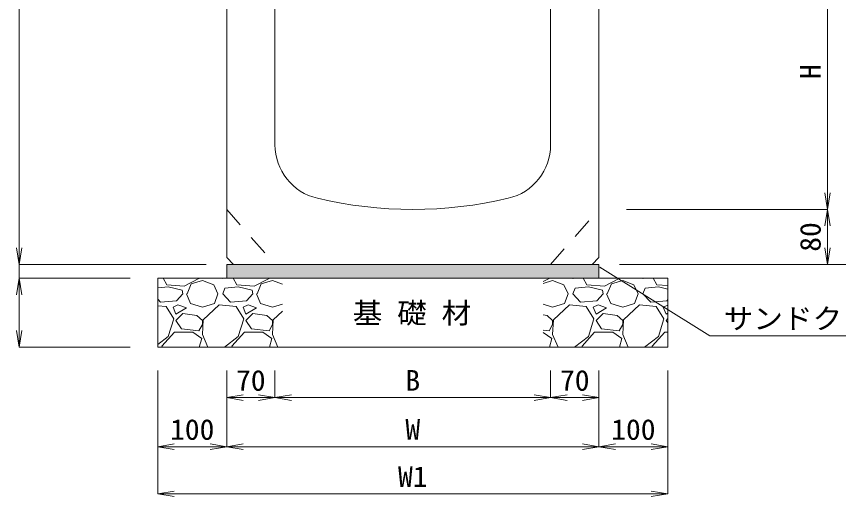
# Model space of a CAD drawing. Units: millimetres at full size. Extents: x 164402 to 209100, y 872507 to 885397.
# Drawn here: x 178368 to 179561, y 875565 to 876263 of the extents above; entities that cross this region are included whole.
import ezdxf
from ezdxf.enums import TextEntityAlignment as Align

# ---------------------------------------------------------------- set-up
doc = ezdxf.new("R2010")
doc.units = ezdxf.units.MM
doc.header["$LTSCALE"] = 40
doc.linetypes.add('USER1', pattern=[1.35, 0.75, -0.6])
for name, color, linetype, lineweight in [('0_2', 7, 'Continuous', 13), ('ハッチング', 7, 'Continuous', 5), ('寸法線', 7, 'Continuous', 13), ('本体', 2, 'Continuous', 13), ('ﾊｯﾁﾝｸﾞ', 7, 'Continuous', 5)]:
    doc.layers.add(name, color=color, linetype=linetype, lineweight=lineweight)
doc.layers.add('文字', color=7, linetype='Continuous')
doc.styles.add('ＭＳ 明朝', font='')
doc.styles.get('ＭＳ 明朝').set_extended_font_data('MS Mincho')

# ---------------------------------------------------------------- blocks, each defined once
blk = doc.blocks.new('open_arrow')
at = {"color": 0, "linetype": 'Continuous', "lineweight": -2}
blk.add_lwpolyline([(7.5, 1.25), (0, 0), (7.5, -1.25)], dxfattribs=at)

msp = doc.modelspace()

# ---------------------------------------------------------------- hatches: boundary and pattern name
at = {"layer": 'ハッチング'}
msp.add_hatch(color=8, dxfattribs=at).paths.add_polyline_path([(178672.91, 875902.29), (178672.91, 875882.29), (179212.91, 875882.29), (179212.91, 875902.29)])

# ---------------------------------------------------------------- linework, layer by layer
at = {"layer": '0_2', "lineweight": 20}
for p, q in [((178572.91, 875882.29), (179312.91, 875882.29)), ((178572.91, 875882.29), (178572.91, 875782.29)), ((179312.91, 875782.29), (179312.91, 875882.29)), ((178572.91, 875782.29), (179312.91, 875782.29))]:
    msp.add_line(p, q, dxfattribs=at)
at = {"layer": '0_2'}
msp.add_lwpolyline([(178672.91, 875902.29), (179212.91, 875902.29), (179212.91, 875882.29), (178672.91, 875882.29)], close=True, dxfattribs=at)
at = {"layer": '寸法線'}
for p, q in [((178371.89, 876452.29), (178371.89, 875902.29)), ((179544.64, 875982.29), (179544.64, 876382.29)), ((179252.91, 875982.29), (179544.64, 875982.29)), ((179252.91, 875982.29), (179544.64, 875982.29)), ((179544.64, 875982.29), (179544.64, 875902.29)), ((178371.89, 875950.29), (178371.89, 875834.29)), ((178642.91, 875902.29), (178371.89, 875902.29)), ((178642.91, 875902.29), (178371.89, 875902.29)), ((179242.91, 875902.29), (179544.64, 875902.29)), ((179242.91, 875902.29), (179624.64, 875902.29)), ((178532.91, 875882.29), (178371.89, 875882.29)), ((178371.89, 875882.29), (178371.89, 875782.29)), ((178532.91, 875882.29), (178371.89, 875882.29)), ((178532.91, 875782.29), (178371.89, 875782.29)), ((178572.91, 875748.31), (178572.91, 875569.23)), ((178572.91, 875748.31), (178572.91, 875637.67)), ((178672.91, 875748.31), (178672.91, 875708.99)), ((178672.91, 875748.31), (178672.91, 875637.67)), ((178672.91, 875748.31), (178672.91, 875637.67)), ((178742.91, 875748.31), (178742.91, 875708.99)), ((178742.91, 875748.31), (178742.91, 875708.99)), ((179142.91, 875748.31), (179142.91, 875708.99)), ((179142.91, 875748.31), (179142.91, 875708.99)), ((179212.91, 875748.31), (179212.91, 875708.99)), ((179212.91, 875748.31), (179212.91, 875637.67)), ((179212.91, 875748.31), (179212.91, 875637.67)), ((179312.91, 875748.31), (179312.91, 875637.67)), ((179312.91, 875748.31), (179312.91, 875569.23)), ((178742.91, 875708.99), (178672.91, 875708.99)), ((178742.91, 875708.99), (179142.91, 875708.99)), ((179142.91, 875708.99), (179212.91, 875708.99)), ((178672.91, 875637.67), (178572.91, 875637.67)), ((178672.91, 875637.67), (179212.91, 875637.67)), ((179212.91, 875637.67), (179312.91, 875637.67)), ((178572.91, 875569.23), (179312.91, 875569.23))]:
    msp.add_line(p, q, dxfattribs=at)
msp.add_lwpolyline([(179214.3, 875898.31), (179373.89, 875798.6), (179739.15, 875798.6)], dxfattribs=at)
at = {"layer": '本体', "lineweight": 20}
for p, q in [((178672.91, 876476.29), (178672.91, 875912.29)), ((179212.91, 875912.29), (179212.91, 876464.5)), ((178742.91, 876302.29), (178742.91, 876076.32)), ((179142.91, 876076.32), (179142.91, 876302.29)), ((178682.91, 875902.29), (178672.91, 875912.29)), ((179202.91, 875902.29), (179212.91, 875912.29)), ((178682.91, 875902.29), (179202.91, 875902.29))]:
    msp.add_line(p, q, dxfattribs=at)
at = {"layer": '本体', "linetype": 'USER1', "lineweight": 9}
for p, q in [((178672.91, 875982.29), (178742.91, 875902.29)), ((179142.91, 875902.29), (179212.91, 875982.29))]:
    msp.add_line(p, q, dxfattribs=at)
at = {"layer": '本体', "lineweight": 20}
for centre, radius, start, end in [((178822.91, 876076.32), 80, 180, 256.65764), ((179062.91, 876076.32), 80, 283.34236, 0), ((178942.91, 876582.29), 600, 256.65764, 283.34236)]:
    msp.add_arc(centre, radius, start, end, dxfattribs=at)
at = {"layer": 'ﾊｯﾁﾝｸﾞ'}
for p, q in [((178585.97, 875872.97), (178580.54, 875882.29)), ((178611.37, 875870.94), (178585.97, 875872.97)), ((178632.71, 875882.12), (178611.37, 875870.94)), ((178615.44, 875859.77), (178621.53, 875873.99)), ((178621.53, 875873.99), (178637.79, 875879.07)), ((178632.76, 875882.29), (178632.71, 875882.12)), ((178637.79, 875879.07), (178654.05, 875872.97)), ((178654.05, 875872.97), (178660.14, 875859.77)), ((178663.73, 875882.29), (178667.25, 875882.12)), ((178667.25, 875882.12), (178667.47, 875882.29)), ((178687.57, 875872.97), (178682.14, 875882.29)), ((178712.97, 875870.94), (178687.57, 875872.97)), ((178734.31, 875882.12), (178712.97, 875870.94)), ((178717.04, 875859.77), (178723.13, 875873.99)), ((178723.13, 875873.99), (178739.39, 875879.07)), ((178734.36, 875882.29), (178734.31, 875882.12)), ((178739.39, 875879.07), (178753.91, 875873.62)), ((179140.71, 875882.12), (179131.91, 875877.51)), ((179131.91, 875874.73), (179145.79, 875879.07)), ((179140.76, 875882.29), (179140.71, 875882.12)), ((179145.79, 875879.07), (179162.05, 875872.97)), ((179162.05, 875872.97), (179168.14, 875859.77)), ((179171.73, 875882.29), (179175.25, 875882.12)), ((179175.25, 875882.12), (179175.47, 875882.29)), ((179195.57, 875872.97), (179190.14, 875882.29)), ((179220.97, 875870.94), (179195.57, 875872.97)), ((179242.31, 875882.12), (179220.97, 875870.94)), ((179225.04, 875859.77), (179231.13, 875873.99)), ((179231.13, 875873.99), (179247.39, 875879.07)), ((179242.36, 875882.29), (179242.31, 875882.12)), ((179247.39, 875879.07), (179263.65, 875872.97)), ((179263.65, 875872.97), (179269.74, 875859.77)), ((179273.33, 875882.29), (179276.85, 875882.12)), ((179276.85, 875882.12), (179277.07, 875882.29)), ((179297.17, 875872.97), (179291.74, 875882.29)), ((179312.91, 875871.71), (179297.17, 875872.97)), ((178588.01, 875869.93), (178572.91, 875868.34)), ((178608.33, 875864.85), (178588.01, 875869.93)), ((178609.34, 875859.77), (178600.2, 875849.61)), ((178609.34, 875859.77), (178608.33, 875864.85)), ((178614.42, 875859.77), (178620.52, 875845.54)), ((178655.06, 875845.54), (178660.14, 875859.77)), ((178667.25, 875859.77), (178670.3, 875867.89)), ((178678.43, 875847.57), (178667.25, 875859.77)), ((178689.61, 875869.93), (178670.3, 875867.89)), ((178709.93, 875864.85), (178689.61, 875869.93)), ((178710.94, 875859.77), (178701.8, 875849.61)), ((178710.94, 875859.77), (178709.93, 875864.85)), ((178716.02, 875859.77), (178722.12, 875845.54)), ((179163.06, 875845.54), (179168.14, 875859.77)), ((179175.25, 875859.77), (179178.3, 875867.89)), ((179186.43, 875847.57), (179175.25, 875859.77)), ((179197.61, 875869.93), (179178.3, 875867.89)), ((179217.93, 875864.85), (179197.61, 875869.93)), ((179218.94, 875859.77), (179209.8, 875849.61)), ((179218.94, 875859.77), (179217.93, 875864.85)), ((179224.02, 875859.77), (179230.12, 875845.54)), ((179264.66, 875845.54), (179269.74, 875859.77)), ((179276.85, 875859.77), (179279.9, 875867.89)), ((179288.03, 875847.57), (179276.85, 875859.77)), ((179299.21, 875869.93), (179279.9, 875867.89)), ((179312.91, 875866.5), (179299.21, 875869.93)), ((178576.83, 875847.57), (178572.91, 875851.85)), ((178600.2, 875849.61), (178576.83, 875847.57)), ((178701.8, 875849.61), (178678.43, 875847.57)), ((179209.8, 875849.61), (179186.43, 875847.57)), ((179311.4, 875849.61), (179288.03, 875847.57)), ((179312.91, 875851.29), (179311.4, 875849.61)), ((178584.96, 875841.48), (178572.91, 875842.48)), ((178596.13, 875823.19), (178584.96, 875841.48)), ((178602.23, 875843.51), (178595.12, 875840.46)), ((178595.12, 875840.46), (178599.18, 875830.3)), ((178599.18, 875830.3), (178614.42, 875839.45)), ((178614.42, 875839.45), (178602.23, 875843.51)), ((178620.52, 875845.54), (178637.79, 875840.46)), ((178637.79, 875840.46), (178655.06, 875845.54)), ((178662.17, 875843.51), (178638.81, 875822.17)), ((178686.56, 875841.48), (178662.17, 875843.51)), ((178697.73, 875823.19), (178686.56, 875841.48)), ((178703.83, 875843.51), (178696.72, 875840.46)), ((178696.72, 875840.46), (178700.78, 875830.3)), ((178700.78, 875830.3), (178716.02, 875839.45)), ((178716.02, 875839.45), (178703.83, 875843.51)), ((178722.12, 875845.54), (178739.39, 875840.46)), ((178739.39, 875840.46), (178753.91, 875844.73)), ((179131.91, 875844.54), (179145.79, 875840.46)), ((179145.79, 875840.46), (179163.06, 875845.54)), ((179170.17, 875843.51), (179146.81, 875822.17)), ((179194.56, 875841.48), (179170.17, 875843.51)), ((179205.73, 875823.19), (179194.56, 875841.48)), ((179211.83, 875843.51), (179204.72, 875840.46)), ((179204.72, 875840.46), (179208.78, 875830.3)), ((179208.78, 875830.3), (179224.02, 875839.45)), ((179224.02, 875839.45), (179211.83, 875843.51)), ((179230.12, 875845.54), (179247.39, 875840.46)), ((179247.39, 875840.46), (179264.66, 875845.54)), ((179271.77, 875843.51), (179248.41, 875822.17)), ((179296.16, 875841.48), (179271.77, 875843.51)), ((179307.33, 875823.19), (179296.16, 875841.48)), ((179312.91, 875843.29), (179306.32, 875840.46)), ((179306.32, 875840.46), (179310.38, 875830.3)), ((178609.34, 875831.32), (178599.18, 875821.16)), ((178629.66, 875828.27), (178609.34, 875831.32)), ((178637.79, 875821.16), (178629.66, 875828.27)), ((178710.94, 875831.32), (178700.78, 875821.16)), ((178731.26, 875828.27), (178710.94, 875831.32)), ((178739.39, 875821.16), (178731.26, 875828.27)), ((178753.91, 875834.5), (178740.41, 875822.17)), ((179137.66, 875828.27), (179131.91, 875829.13)), ((179145.79, 875821.16), (179137.66, 875828.27)), ((179218.94, 875831.32), (179208.78, 875821.16)), ((179239.26, 875828.27), (179218.94, 875831.32)), ((179247.39, 875821.16), (179239.26, 875828.27)), ((179310.38, 875830.3), (179312.91, 875831.82)), ((179312.91, 875823.69), (179310.38, 875821.16)), ((178588.01, 875797.79), (178596.13, 875823.19)), ((178599.18, 875821.16), (178607.31, 875808.97)), ((178632.71, 875805.92), (178637.79, 875815.06)), ((178638.81, 875822.17), (178637.79, 875800.84)), ((178637.79, 875815.06), (178637.79, 875821.16)), ((178689.61, 875797.79), (178697.73, 875823.19)), ((178700.78, 875821.16), (178708.91, 875808.97)), ((178734.31, 875805.92), (178739.39, 875815.06)), ((178740.41, 875822.17), (178739.39, 875800.84)), ((178739.39, 875815.06), (178739.39, 875821.16)), ((179140.71, 875805.92), (179145.79, 875815.06)), ((179146.81, 875822.17), (179145.79, 875800.84)), ((179145.79, 875815.06), (179145.79, 875821.16)), ((179197.61, 875797.79), (179205.73, 875823.19)), ((179208.78, 875821.16), (179216.91, 875808.97)), ((179242.31, 875805.92), (179247.39, 875815.06)), ((179248.41, 875822.17), (179247.39, 875800.84)), ((179247.39, 875815.06), (179247.39, 875821.16)), ((179299.21, 875797.79), (179307.33, 875823.19)), ((179310.38, 875821.16), (179312.91, 875817.36)), ((178578.86, 875783.57), (178597.15, 875803.89)), ((178597.15, 875803.89), (178623.57, 875803.89)), ((178607.31, 875808.97), (178632.71, 875805.92)), ((178623.57, 875803.89), (178636.77, 875794.74)), ((178637.79, 875800.84), (178645.6, 875782.29)), ((178680.46, 875783.57), (178698.75, 875803.89)), ((178698.75, 875803.89), (178725.17, 875803.89)), ((178708.91, 875808.97), (178734.31, 875805.92)), ((178725.17, 875803.89), (178738.37, 875794.74)), ((178739.39, 875800.84), (178747.2, 875782.29)), ((179131.91, 875806.97), (179140.71, 875805.92)), ((179131.91, 875803.65), (179144.77, 875794.74)), ((179145.79, 875800.84), (179153.6, 875782.29)), ((179188.46, 875783.57), (179206.75, 875803.89)), ((179206.75, 875803.89), (179233.17, 875803.89)), ((179216.91, 875808.97), (179242.31, 875805.92)), ((179233.17, 875803.89), (179246.37, 875794.74)), ((179247.39, 875800.84), (179255.2, 875782.29)), ((179290.06, 875783.57), (179308.35, 875803.89)), ((179308.35, 875803.89), (179312.91, 875803.89)), ((178572.91, 875786.12), (178588.01, 875797.79)), ((178636.77, 875794.74), (178633.21, 875782.29)), ((178669.54, 875782.29), (178689.61, 875797.79)), ((178738.37, 875794.74), (178734.81, 875782.29)), ((179144.77, 875794.74), (179141.21, 875782.29)), ((179177.54, 875782.29), (179197.61, 875797.79)), ((179246.37, 875794.74), (179242.81, 875782.29)), ((179279.14, 875782.29), (179299.21, 875797.79)), ((178579.61, 875782.29), (178578.86, 875783.57)), ((178681.21, 875782.29), (178680.46, 875783.57)), ((179189.21, 875782.29), (179188.46, 875783.57)), ((179290.81, 875782.29), (179290.06, 875783.57))]:
    msp.add_line(p, q, dxfattribs=at)

# ---------------------------------------------------------------- block references
at = {"layer": '寸法線'}
for p, xscale, yscale, rotation in [((179544.64, 875982.29), 3.2, 3.2, 90), ((179544.64, 875982.29), 3.2, 3.2, 270), ((178371.89, 875902.29), 3.2, 3.2, 90), ((178371.89, 875902.29), 3.2, 3.2, 90), ((179544.64, 875902.29), 3.2, 3.2, 90), ((179214.3, 875898.31), 0.16, 0.16, 328), ((178371.89, 875882.29), 3.2, 3.2, 270), ((178371.89, 875882.29), 3.2, 3.2, 270), ((178371.89, 875782.29), 3.2, 3.2, 90), ((178742.91, 875708.99), 3.2, 3.2, 180), ((179142.91, 875708.99), 3.2, 3.2, 180), ((179212.91, 875708.99), 3.2, 3.2, 180), ((178672.91, 875637.67), 3.2, 3.2, 180), ((179212.91, 875637.67), 3.2, 3.2, 180), ((179312.91, 875637.67), 3.2, 3.2, 180), ((179312.91, 875569.23), 3.2, 3.2, 180)]:
    msp.add_blockref('open_arrow', p, dxfattribs=dict(at, xscale=xscale, yscale=yscale, rotation=rotation))
at = {"layer": '寸法線', "xscale": 3.2, "yscale": 3.2}
for p in [(178672.91, 875708.99), (178742.91, 875708.99), (179142.91, 875708.99), (178572.91, 875637.67), (178672.91, 875637.67), (179212.91, 875637.67), (178572.91, 875569.23)]:
    msp.add_blockref('open_arrow', p, dxfattribs=at)

# ---------------------------------------------------------------- texts
at = {"layer": '寸法線', "style": 'ＭＳ 明朝', "width": 1.05}
for s, p in [('H', (179519.64, 876182.29)), ('80', (179519.64, 875942.29))]:
    msp.add_text(s, height=30.02, rotation=90, dxfattribs=at).set_placement(p, align=Align.MIDDLE_CENTER)
msp.add_text('サンドクッション', height=30.02, dxfattribs=at).set_placement((179393.89, 875838.72), align=Align.TOP_LEFT)
for s, p in [('70', (178707.91, 875733.99)), ('B', (178942.91, 875733.99)), ('70', (179177.91, 875733.99)), ('100', (178622.91, 875662.67)), ('W', (178942.91, 875662.67)), ('100', (179262.91, 875662.67)), ('W1', (178942.91, 875594.23))]:
    msp.add_text(s, height=30.02, dxfattribs=at).set_placement(p, align=Align.MIDDLE_CENTER)
at = {"layer": '文字', "style": 'ＭＳ 明朝', "width": 1.05}
msp.add_text('基 礎 材', height=30.02, dxfattribs=at).set_placement((178855.8, 875807.82), align=Align.BOTTOM_LEFT)

doc.saveas('drawing.dxf')
